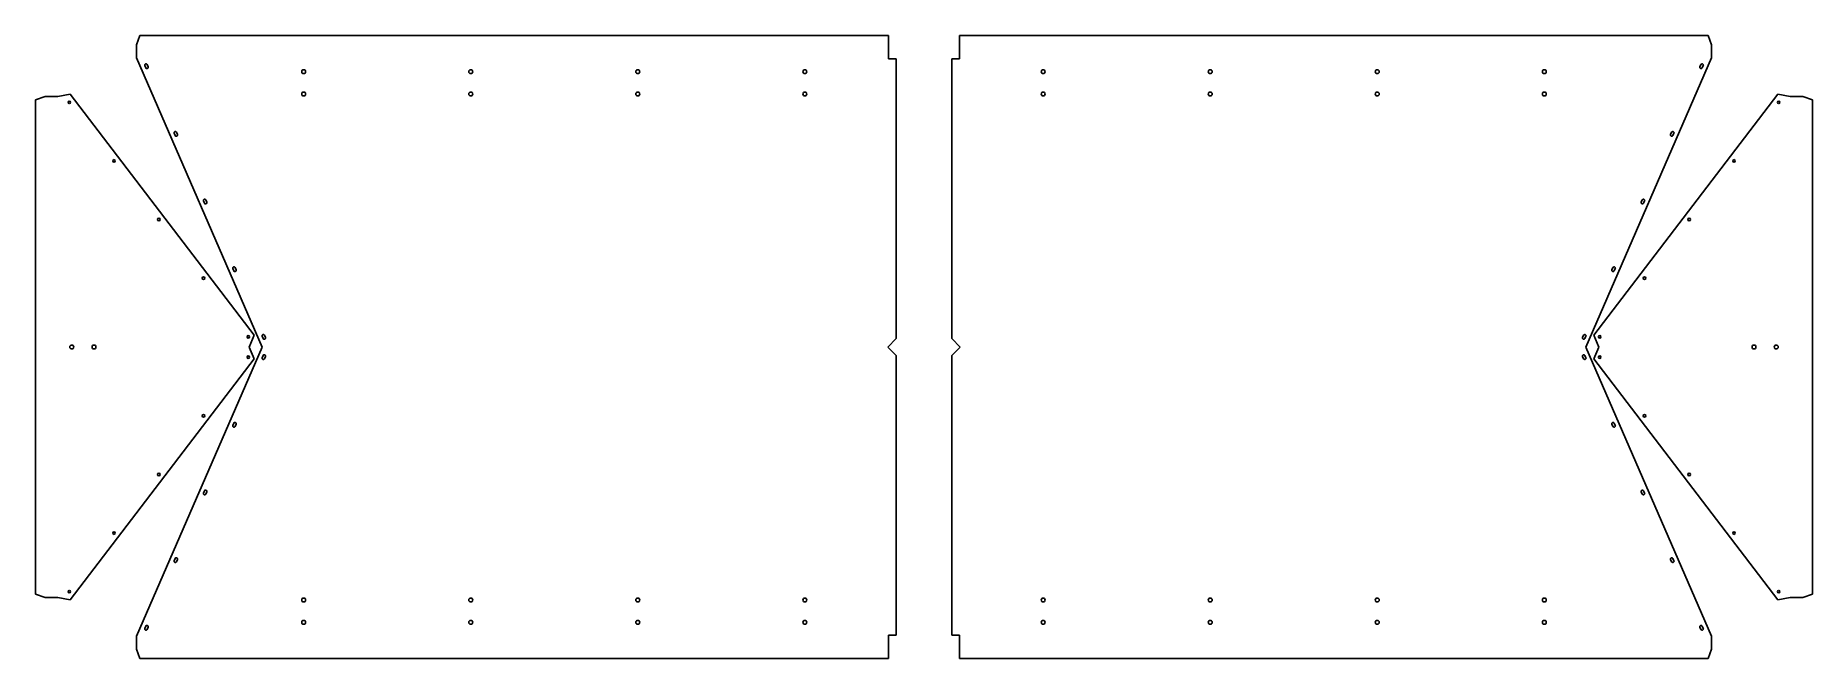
# Model space of a CAD drawing. Header units: millimetres. Extents: x -182 to 3010, y -560 to 560.
import ezdxf

# ---------------------------------------------------------------- set-up
doc = ezdxf.new("R2010")
doc.units = ezdxf.units.MM

msp = doc.modelspace()

# ---------------------------------------------------------------- linework, layer by layer
for p, q in [((6, 559.6193), (0, 542.6193)), ((0, 542.6193), (0, 519.6193)), ((1350, 559.6193), (6, 559.6193)), ((1350, 517.6193), (1350, 559.6193)), ((1478, 559.6193), (1478, 517.6193)), ((2822, 559.6193), (1478, 559.6193)), ((2828, 542.6193), (2822, 559.6193)), ((2828, 519.6193), (2828, 542.6193)), ((0, 519.6193), (225.1406, 0)), ((1364, 517.6193), (1350, 517.6193)), ((1364, 15), (1364, 517.6193)), ((1478, 517.6193), (1464, 517.6193)), ((1464, 517.6193), (1464, 15)), ((2602.8594, 0), (2828, 519.6193)), ((16.3234, 501.4389), (14.5343, 505.568)), ((20.4525, 503.2279), (18.6634, 507.357)), ((2807.5475, 503.2279), (2809.3366, 507.357)), ((2811.6766, 501.4389), (2813.4657, 505.568)), ((-164.5967, 450.2774), (-181.5967, 444.2774)), ((-141.5967, 450.2774), (-164.5967, 450.2774)), ((-119.4252, 454.1868), (-141.5967, 450.2774)), ((210.7576, 21.2755), (-119.4252, 454.1868)), ((2947.4252, 454.1868), (2617.2424, 21.2755)), ((2969.5967, 450.2774), (2947.4252, 454.1868)), ((2992.5967, 450.2774), (2969.5967, 450.2774)), ((3009.5967, 444.2774), (2992.5967, 450.2774)), ((-181.5967, 444.2774), (-181.5967, -444.2774)), ((3009.5967, -444.2774), (3009.5967, 444.2774)), ((69.0009, 379.8604), (67.2119, 383.9895)), ((73.13, 381.6494), (71.3409, 385.7785)), ((2754.87, 381.6494), (2756.6591, 385.7785)), ((2758.9991, 379.8604), (2760.7881, 383.9895)), ((121.6784, 258.2819), (119.8894, 262.411)), ((125.8075, 260.071), (124.0185, 264.2)), ((2702.1925, 260.071), (2703.9815, 264.2)), ((2706.3216, 258.2819), (2708.1106, 262.411)), ((174.356, 136.7034), (172.5669, 140.8325)), ((178.485, 138.4925), (176.696, 142.6215)), ((2649.515, 138.4925), (2651.304, 142.6215)), ((2653.644, 136.7034), (2655.4331, 140.8325)), ((225.1406, 0), (0, -519.6193)), ((201.8312, 0), (210.7576, 21.2755)), ((210.7576, -21.2755), (201.8312, 0)), ((227.0335, 15.1249), (225.2444, 19.254)), ((231.1626, 16.914), (229.3735, 21.0431)), ((1349, 0), (1364, 15)), ((1364, -15), (1349, 0)), ((1464, 15), (1479, 0)), ((1479, 0), (1464, -15)), ((2596.8374, 16.914), (2598.6265, 21.0431)), ((2600.9665, 15.1249), (2602.7556, 19.254)), ((2828, -519.6193), (2602.8594, 0)), ((2617.2424, 21.2755), (2626.1688, 0)), ((2626.1688, 0), (2617.2424, -21.2755)), ((-119.4252, -454.1868), (210.7576, -21.2755)), ((227.0335, -15.1249), (225.2444, -19.254)), ((231.1626, -16.914), (229.3735, -21.0431)), ((1364, -517.6193), (1364, -15)), ((1464, -15), (1464, -517.6193)), ((2596.8374, -16.914), (2598.6265, -21.0431)), ((2600.9665, -15.1249), (2602.7556, -19.254)), ((2617.2424, -21.2755), (2947.4252, -454.1868)), ((174.356, -136.7034), (172.5669, -140.8325)), ((178.485, -138.4925), (176.696, -142.6215)), ((2649.515, -138.4925), (2651.304, -142.6215)), ((2653.644, -136.7034), (2655.4331, -140.8325)), ((121.6784, -258.2819), (119.8894, -262.411)), ((125.8075, -260.071), (124.0185, -264.2)), ((2702.1925, -260.071), (2703.9815, -264.2)), ((2706.3216, -258.2819), (2708.1106, -262.411)), ((69.0009, -379.8604), (67.2119, -383.9895)), ((73.13, -381.6494), (71.3409, -385.7785)), ((2754.87, -381.6494), (2756.6591, -385.7785)), ((2758.9991, -379.8604), (2760.7881, -383.9895)), ((-181.5967, -444.2774), (-164.5967, -450.2774)), ((2992.5967, -450.2774), (3009.5967, -444.2774)), ((-164.5967, -450.2774), (-141.5967, -450.2774)), ((-141.5967, -450.2774), (-119.4252, -454.1868)), ((2947.4252, -454.1868), (2969.5967, -450.2774)), ((2969.5967, -450.2774), (2992.5967, -450.2774)), ((16.3234, -501.4389), (14.5343, -505.568)), ((20.4525, -503.2279), (18.6634, -507.357)), ((2807.5475, -503.2279), (2809.3366, -507.357)), ((2811.6766, -501.4389), (2813.4657, -505.568)), ((0, -519.6193), (0, -542.6193)), ((1350, -559.6193), (1350, -517.6193)), ((1350, -517.6193), (1364, -517.6193)), ((1464, -517.6193), (1478, -517.6193)), ((1478, -517.6193), (1478, -559.6193)), ((2828, -542.6193), (2828, -519.6193)), ((0, -542.6193), (6, -559.6193)), ((6, -559.6193), (1350, -559.6193)), ((1478, -559.6193), (2822, -559.6193)), ((2822, -559.6193), (2828, -542.6193))]:
    msp.add_line(p, q)
for centre, radius in [((300, 494.6193), 3.5), ((600, 494.6193), 3.5), ((900, 494.6193), 3.5), ((1200, 494.6193), 3.5), ((1628, 494.6193), 3.5), ((1928, 494.6193), 3.5), ((2228, 494.6193), 3.5), ((2528, 494.6193), 3.5), ((300, 454.6193), 3.5), ((600, 454.6193), 3.5), ((900, 454.6193), 3.5), ((1200, 454.6193), 3.5), ((1628, 454.6193), 3.5), ((1928, 454.6193), 3.5), ((2228, 454.6193), 3.5), ((2528, 454.6193), 3.5), ((-120.9577, 439.7066), 2.25), ((2948.9577, 439.7066), 2.25), ((-40.6038, 334.3525), 2.25), ((2868.6038, 334.3525), 2.25), ((39.7501, 228.9983), 2.25), ((2788.2499, 228.9983), 2.25), ((120.1041, 123.6442), 2.25), ((2707.8959, 123.6442), 2.25), ((-116.5967, 0), 3.5), ((-76.5967, 0), 3.5), ((200.458, 18.2901), 2.25), ((2627.542, 18.2901), 2.25), ((2904.5967, 0), 3.5), ((2944.5967, 0), 3.5), ((200.458, -18.2901), 2.25), ((2627.542, -18.2901), 2.25), ((120.1041, -123.6442), 2.25), ((2707.8959, -123.6442), 2.25), ((39.7501, -228.9983), 2.25), ((2788.2499, -228.9983), 2.25), ((-40.6038, -334.3525), 2.25), ((2868.6038, -334.3525), 2.25), ((-120.9577, -439.7066), 2.25), ((2948.9577, -439.7066), 2.25), ((300, -454.6193), 3.5), ((600, -454.6193), 3.5), ((900, -454.6193), 3.5), ((1200, -454.6193), 3.5), ((1628, -454.6193), 3.5), ((1928, -454.6193), 3.5), ((2228, -454.6193), 3.5), ((2528, -454.6193), 3.5), ((300, -494.6193), 3.5), ((600, -494.6193), 3.5), ((900, -494.6193), 3.5), ((1200, -494.6193), 3.5), ((1628, -494.6193), 3.5), ((1928, -494.6193), 3.5), ((2228, -494.6193), 3.5), ((2528, -494.6193), 3.5)]:
    msp.add_circle(centre, radius)
for centre, start, end in [((16.5989, 506.4625), 23.4261, 203.4261), ((18.3879, 502.3334), 203.4261, 23.4261), ((2809.6121, 502.3334), 156.5739, 336.5739), ((2811.4011, 506.4625), 336.5739, 156.5739), ((69.2764, 384.884), 23.4261, 203.4261), ((2758.7236, 384.884), 336.5739, 156.5739), ((71.0655, 380.7549), 203.4261, 23.4261), ((2756.9345, 380.7549), 156.5739, 336.5739), ((121.9539, 263.3055), 23.4261, 203.4261), ((123.743, 259.1764), 203.4261, 23.4261), ((2704.257, 259.1764), 156.5739, 336.5739), ((2706.0461, 263.3055), 336.5739, 156.5739), ((174.6315, 141.727), 23.4261, 203.4261), ((176.4205, 137.5979), 203.4261, 23.4261), ((2651.5795, 137.5979), 156.5739, 336.5739), ((2653.3685, 141.727), 336.5739, 156.5739), ((227.309, 20.1485), 23.4261, 203.4261), ((229.098, 16.0195), 203.4261, 23.4261), ((2598.902, 16.0195), 156.5739, 336.5739), ((2600.691, 20.1485), 336.5739, 156.5739), ((227.309, -20.1485), 156.5739, 336.5739), ((229.098, -16.0195), 336.5739, 156.5739), ((2598.902, -16.0195), 23.4261, 203.4261), ((2600.691, -20.1485), 203.4261, 23.4261), ((174.6315, -141.727), 156.5739, 336.5739), ((176.4205, -137.5979), 336.5739, 156.5739), ((2651.5795, -137.5979), 23.4261, 203.4261), ((2653.3685, -141.727), 203.4261, 23.4261), ((121.9539, -263.3055), 156.5739, 336.5739), ((123.743, -259.1764), 336.5739, 156.5739), ((2704.257, -259.1764), 23.4261, 203.4261), ((2706.0461, -263.3055), 203.4261, 23.4261), ((71.0655, -380.7549), 336.5739, 156.5739), ((2756.9345, -380.7549), 23.4261, 203.4261), ((69.2764, -384.884), 156.5739, 336.5739), ((2758.7236, -384.884), 203.4261, 23.4261), ((16.5989, -506.4625), 156.5739, 336.5739), ((18.3879, -502.3334), 336.5739, 156.5739), ((2809.6121, -502.3334), 23.4261, 203.4261), ((2811.4011, -506.4625), 203.4261, 23.4261)]:
    msp.add_arc(centre, 2.25, start, end)

doc.saveas('drawing.dxf')
